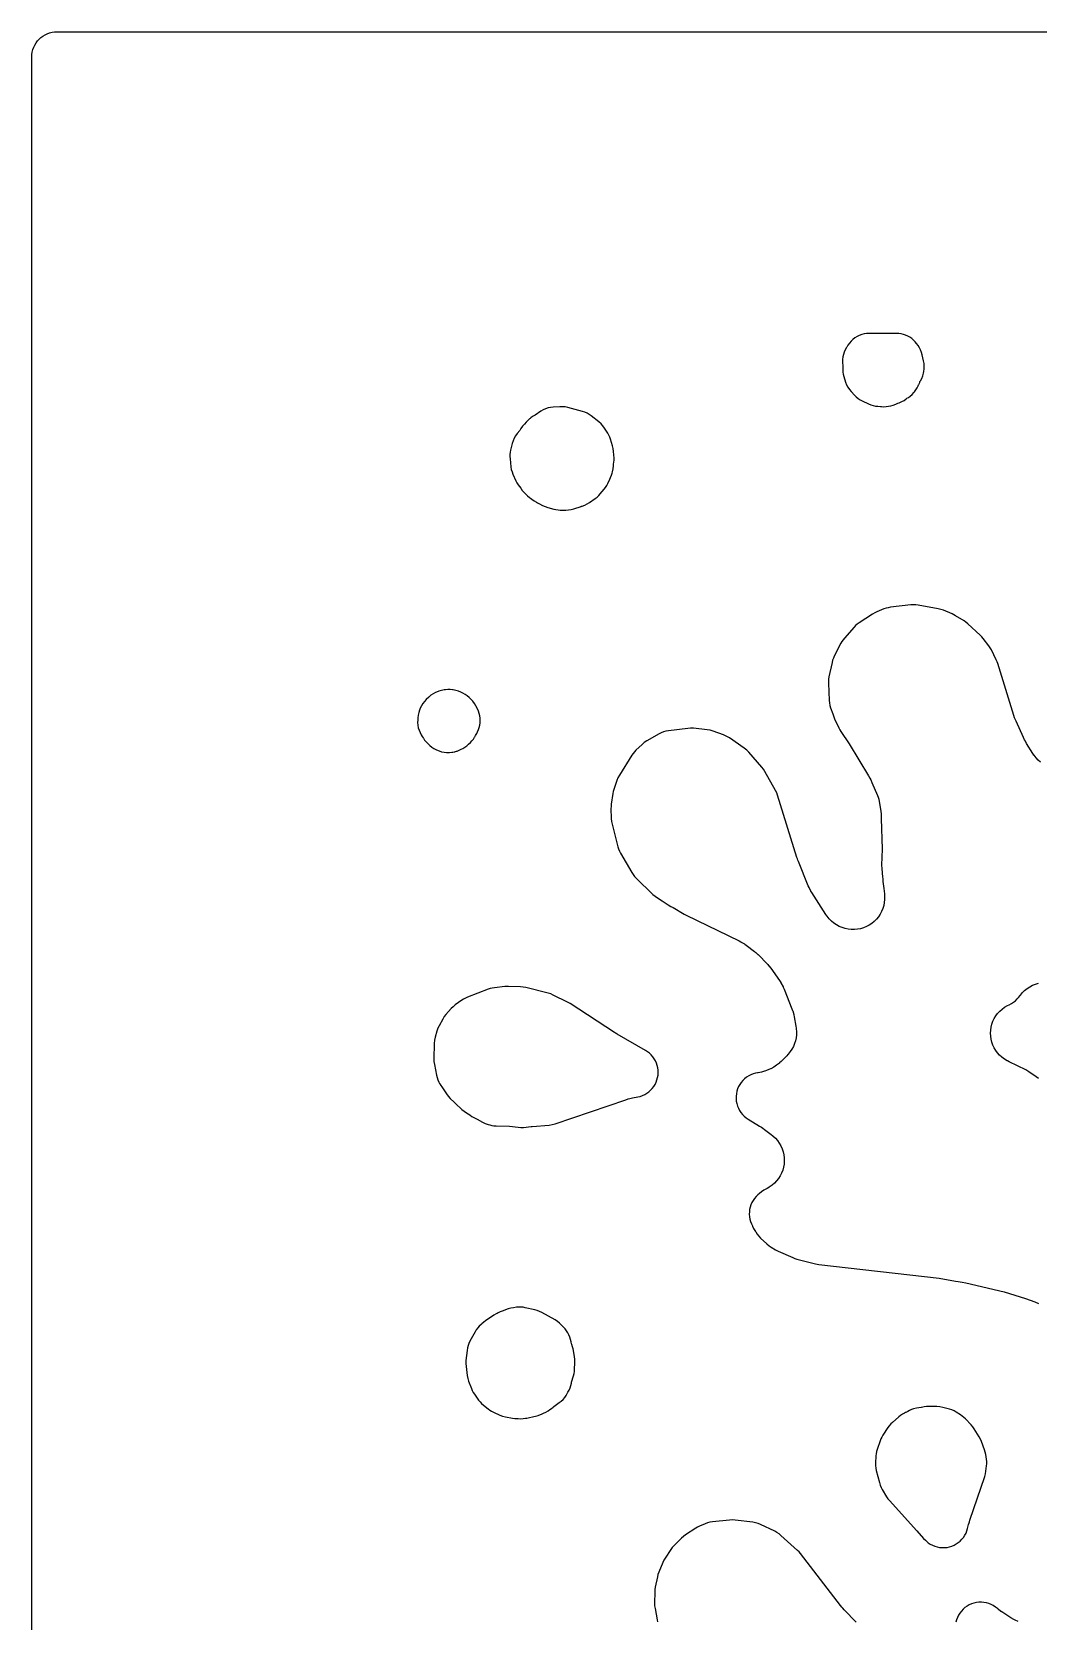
# Model space of a CAD drawing. Header units: millimetres. Extents: x 0 to 300, y 0 to 300.
# Drawn here: x -0.1 to 100, y 142.1 to 300.1 of the extents above; entities that cross this region are included whole.
import ezdxf

# ---------------------------------------------------------------- set-up
doc = ezdxf.new("R2010")
doc.units = ezdxf.units.MM
doc.layers.add('CUT', color=7, linetype='CONTINUOUS')

msp = doc.modelspace()

# ---------------------------------------------------------------- linework, layer by layer
at = {"layer": 'CUT'}
for points in [[(-0.15, 2.4114), (-0.15, 297.5872), (-0.135, 297.8933), (-0.099, 298.1357), (-0.0395, 298.3734), (0.0431, 298.6041), (0.1479, 298.8256), (0.2738, 299.0358), (0.4198, 299.2326), (0.5844, 299.4142), (0.7659, 299.5787), (0.9627, 299.7247), (1.1729, 299.8507), (1.3944, 299.9554), (1.6252, 300.038), (1.8629, 300.0975), (2.1053, 300.1335), (2.1994, 300.1381), (2.4114, 300.1485), (297.5886, 300.1485)], [(100.1846, 227.4943), (99.9545, 227.697), (99.7453, 227.9212), (99.541, 228.188), (99.5224, 228.2149), (99.4222, 228.3678), (98.8028, 229.3649), (98.6799, 229.5781), (98.6012, 229.7254), (98.4925, 229.9462), (97.7599, 231.5668), (97.6716, 231.7793), (97.6161, 231.9253), (97.541, 232.1428), (95.9332, 237.3071), (95.868, 237.4909), (95.7887, 237.6691), (95.2976, 238.6656), (95.1842, 238.8709), (95.052, 239.0646), (94.4974, 239.801), (94.3491, 239.9799), (94.1848, 240.1443), (92.947, 241.273), (92.7713, 241.4191), (92.583, 241.5485), (91.7466, 242.0687), (91.5741, 242.1667), (91.3944, 242.2508), (90.5418, 242.6089), (90.2821, 242.7015), (90.0139, 242.765), (88.0253, 243.1208), (87.7828, 243.152), (87.5384, 243.1594), (87.2945, 243.1429), (85.2592, 242.9049), (85.0401, 242.8693), (84.825, 242.8145), (84.6157, 242.7408), (83.9117, 242.4573), (83.6913, 242.3558), (83.4818, 242.2334), (82.1441, 241.3626), (81.9626, 241.2326), (81.7934, 241.0869), (81.6379, 240.9267), (80.678, 239.8448), (80.545, 239.6815), (80.4262, 239.5076), (80.3225, 239.3244), (79.6722, 238.0534), (79.5805, 237.8528), (79.5068, 237.6449), (79.4517, 237.4314), (79.1439, 235.9745), (79.1091, 235.7669), (79.0919, 235.5571), (79.0924, 235.3466), (79.1682, 233.6423), (79.1914, 233.3957), (79.239, 233.1526), (79.3104, 232.9154), (79.5221, 232.3202), (79.5253, 232.3082), (79.5887, 232.1038), (79.6694, 231.9055), (79.6706, 231.9029), (79.7046, 231.8073), (79.8018, 231.5726), (79.9224, 231.3489), (79.9299, 231.3366), (80.1266, 230.9067), (80.2184, 230.726), (80.3245, 230.5534), (81.1528, 229.3202), (83.0844, 226.1353), (83.2177, 225.8962), (83.3022, 225.7307), (83.4177, 225.4825), (83.9688, 224.1759), (84.0258, 224.0325), (84.0355, 224.0066), (84.0912, 223.8366), (84.2907, 222.6054), (84.3233, 222.3484), (84.3394, 222.1734), (84.3541, 221.9149), (84.4229, 218.8577), (84.3813, 217.2522), (84.3942, 216.9255), (84.4858, 216.0562), (84.4889, 215.9199), (84.5099, 215.6481), (84.603, 214.9447), (84.6585, 214.4179), (84.6734, 214.233), (84.6752, 214.1999), (84.6772, 213.8589), (84.6484, 213.5491), (84.589, 213.2437), (84.4998, 212.9457), (84.3816, 212.6579), (84.2355, 212.3833), (84.0629, 212.1244), (83.8657, 211.8838), (83.6456, 211.6639), (83.4049, 211.4668), (83.1459, 211.2945), (82.8711, 211.1486), (82.5833, 211.0305), (82.2852, 210.9415), (81.9797, 210.8824), (81.67, 210.8537), (81.3589, 210.8558), (81.0495, 210.8887), (80.7449, 210.9519), (80.448, 211.0449), (80.1618, 211.1668), (79.889, 211.3164), (79.6323, 211.4922), (79.3943, 211.6925), (79.1772, 211.9154), (78.9646, 212.182), (78.9452, 212.2089), (78.8406, 212.3621), (77.4414, 214.5242), (77.3509, 214.6715), (77.3353, 214.6982), (77.175, 215.0045), (77.1619, 215.0325), (77.0925, 215.1909), (76.0989, 217.6092), (76.038, 217.7673), (75.9991, 217.8757), (75.9455, 218.0364), (74.0395, 224.2095), (73.9488, 224.4564), (73.8327, 224.6924), (72.7717, 226.5891), (72.6318, 226.8111), (72.4693, 227.0172), (71.1773, 228.4902), (70.9626, 228.7067), (70.7232, 228.8955), (69.2455, 229.921), (69.0614, 230.0372), (68.8679, 230.137), (68.6664, 230.2196), (67.6276, 230.5933), (67.3377, 230.6782), (67.0396, 230.7275), (65.6703, 230.8697), (65.3868, 230.883), (65.1038, 230.864), (63.1778, 230.6248), (62.9348, 230.5823), (62.6972, 230.5161), (62.4672, 230.4268), (62.2471, 230.3153), (61.0252, 229.6182), (60.7783, 229.4573), (60.552, 229.2685), (59.9401, 228.6934), (59.7914, 228.5413), (59.6562, 228.377), (59.5354, 228.2018), (58.2933, 226.2252), (58.1465, 225.9561), (58.0336, 225.6711), (57.746, 224.7903), (57.6899, 224.5908), (57.6505, 224.3873), (57.4881, 223.3115), (57.4652, 223.0973), (57.4608, 222.8819), (57.4828, 221.908), (57.5065, 221.6167), (57.564, 221.3301), (58.154, 219.0814), (58.2204, 218.8676), (58.3057, 218.6607), (58.4092, 218.4622), (59.5383, 216.5142), (59.6615, 216.3223), (59.8017, 216.1424), (59.9577, 215.9761), (61.6319, 214.3469), (61.8452, 214.1616), (62.078, 214.0016), (62.5696, 213.7031), (62.6418, 213.6409), (62.8394, 213.5016), (63.145, 213.3075), (63.4166, 213.1578), (63.6472, 213.0488), (64.7263, 212.3936), (64.9332, 212.2809), (70.2238, 209.7159), (70.3884, 209.631), (70.4174, 209.6151), (70.733, 209.4215), (70.7603, 209.4029), (70.9106, 209.2946), (71.7411, 208.6646), (71.8498, 208.5789), (71.869, 208.5631), (72.0767, 208.38), (72.0947, 208.3629), (72.1933, 208.2656), (72.9382, 207.5037), (73.0393, 207.3961), (73.057, 207.3765), (73.2461, 207.1499), (73.2622, 207.1289), (73.3499, 207.0102), (74.2239, 205.7771), (74.3479, 205.5906), (74.369, 205.5567), (74.5825, 205.1633), (74.5994, 205.1272), (74.6881, 204.9216), (75.4648, 202.9638), (75.53, 202.7866), (75.5408, 202.7546), (75.6441, 202.3915), (75.6516, 202.3587), (75.6894, 202.1736), (75.8572, 201.2314), (75.8844, 201.0538), (75.8885, 201.022), (75.915, 200.6929), (75.9104, 200.3917), (75.877, 200.0923), (75.815, 199.7975), (75.7252, 199.51), (75.6082, 199.2324), (75.4653, 198.9673), (75.2976, 198.717), (75.0884, 198.4616), (75.0669, 198.4378), (74.9434, 198.3073), (74.3751, 197.735), (74.2366, 197.6025), (74.2113, 197.5795), (73.9388, 197.3562), (73.6708, 197.1789), (73.3587, 197.0156), (73.3276, 197.0013), (73.1514, 196.9257), (72.9309, 196.8377), (72.7662, 196.7763), (72.7365, 196.7661), (72.4265, 196.6749), (72.1094, 196.6131), (72.0493, 196.6043), (72.0496, 196.6027), (71.8519, 196.5684), (71.613, 196.5021), (71.3819, 196.4124), (71.1607, 196.3003), (70.9518, 196.1668), (70.7571, 196.0133), (70.5786, 195.8413), (70.418, 195.6524), (70.2769, 195.4486), (70.1567, 195.2317), (70.0585, 195.0041), (69.9834, 194.7678), (69.932, 194.5253), (69.905, 194.2788), (69.9024, 194.0309), (69.9245, 193.7839), (69.9708, 193.5404), (70.0411, 193.3026), (70.1346, 193.073), (70.2504, 192.8538), (70.3873, 192.6471), (70.544, 192.455), (70.719, 192.2793), (70.9105, 192.1219), (71.1167, 191.9842), (72.2492, 191.3064), (72.4331, 191.1889), (72.5555, 191.1056), (72.7323, 190.9777), (73.4048, 190.4604), (73.5488, 190.3439), (73.574, 190.3224), (73.8221, 190.0892), (74.0263, 189.8552), (74.2064, 189.6022), (74.3607, 189.3326), (74.4877, 189.0491), (74.586, 188.7545), (74.6549, 188.4516), (74.6935, 188.1435), (74.7015, 187.833), (74.6789, 187.5232), (74.6258, 187.2171), (74.5427, 186.9178), (74.4306, 186.6282), (74.2904, 186.351), (74.1236, 186.089), (73.9317, 185.8448), (73.7167, 185.6206), (73.4806, 185.4188), (73.2012, 185.2242), (73.1732, 185.2066), (73.0137, 185.1123), (72.6689, 184.9195), (72.4424, 184.7765), (72.2325, 184.61), (72.064, 184.461), (71.891, 184.2925), (71.7352, 184.1081), (71.5978, 183.9095), (71.4802, 183.6986), (71.3836, 183.4773), (71.3087, 183.2477), (71.2563, 183.012), (71.2269, 182.7723), (71.2208, 182.531), (71.238, 182.2901), (71.2783, 182.052), (71.3415, 181.8189), (71.4268, 181.5931), (71.5335, 181.3764), (71.5479, 181.3504), (71.5512, 181.3424), (71.6504, 181.1268), (71.7696, 180.9216), (71.8402, 180.823), (71.8607, 180.786), (72.0004, 180.5626), (72.1627, 180.3552), (72.346, 180.166), (72.9796, 179.5775), (73.1806, 179.4096), (73.398, 179.2637), (73.8252, 179.0082), (74.096, 178.868), (75.5605, 178.2195), (75.7545, 178.1431), (75.9541, 178.0832), (77.8145, 177.6081), (78.1479, 177.5467), (90.1064, 176.1743), (91.7175, 175.8969), (91.9895, 175.8501), (92.39, 175.7812), (92.7652, 175.7166), (96.5607, 174.8259), (98.6854, 174.1526), (99.6358, 173.8145), (99.7718, 173.7631), (99.8636, 173.7264), (99.9975, 173.6698)], [(99.9864, 196.0404), (99.77, 196.2062), (99.0322, 196.7097), (98.7178, 196.8923), (97.0653, 197.6975), (96.9041, 197.7809), (96.8757, 197.7965), (96.5914, 197.9709), (96.3486, 198.1543), (96.1246, 198.3603), (95.9217, 198.587), (95.7415, 198.8323), (95.586, 199.0938), (95.4564, 199.3692), (95.3541, 199.6557), (95.2799, 199.9508), (95.2346, 200.2518), (95.2186, 200.5556), (95.232, 200.8596), (95.2747, 201.1609), (95.3464, 201.4567), (95.4405, 201.7273), (95.5687, 201.9944), (95.7313, 202.2614), (95.9196, 202.5109), (96.1318, 202.7405), (96.3657, 202.9479), (96.6191, 203.131), (96.8894, 203.2881), (97.0708, 203.3707), (97.2929, 203.4855), (97.5024, 203.6219), (97.6973, 203.7785), (97.8755, 203.9538), (97.9116, 203.9972), (98.0097, 204.1052), (98.15, 204.2921), (98.1819, 204.339), (98.3835, 204.5821), (98.6056, 204.8014), (98.8484, 204.9976), (99.1094, 205.1688), (99.386, 205.3133), (99.6757, 205.4296), (99.9754, 205.5166)], [(81.8469, 141.9545), (80.651, 143.1956), (80.5108, 143.3495), (80.4185, 143.4566), (80.287, 143.618), (76.3157, 148.7796), (76.1728, 148.9492), (76.0154, 149.1055), (74.3715, 150.599), (74.1794, 150.7569), (73.9725, 150.8949), (73.7529, 151.0116), (72.3347, 151.6775), (72.0933, 151.7758), (71.843, 151.8485), (71.5864, 151.8947), (69.8282, 152.1174), (69.5349, 152.1371), (69.2414, 152.1223), (67.5474, 151.9364), (67.304, 151.8975), (67.0657, 151.8348), (66.8347, 151.7489), (66.2703, 151.5069), (66.0763, 151.4136), (65.8909, 151.3039), (64.8874, 150.6501), (64.6775, 150.4972), (64.4845, 150.3234), (63.7254, 149.5645), (63.5597, 149.3816), (63.4129, 149.1832), (62.8494, 148.338), (62.7229, 148.1264), (62.6179, 147.9034), (62.2143, 146.9233), (62.1349, 146.7014), (62.0767, 146.473), (61.8679, 145.4535), (61.8319, 145.2249), (61.8173, 144.9939), (61.7979, 143.8404), (61.8067, 143.5843), (61.8417, 143.3303), (62.0569, 142.2011), (62.1054, 141.9948)], [(97.9691, 142.0425), (97.6791, 142.159), (97.4008, 142.3012), (97.3744, 142.3163), (97.2286, 142.4037), (96.4283, 142.9091), (96.2773, 143.0097), (96.2507, 143.0283), (95.9642, 143.2507), (95.9395, 143.2718), (95.8976, 143.3096), (95.7033, 143.4675), (95.4942, 143.6052), (95.2725, 143.7213), (95.0402, 143.8146), (94.7997, 143.8842), (94.5535, 143.9294), (94.304, 143.9498), (94.0537, 143.9451), (93.8051, 143.9155), (93.5608, 143.8611), (93.3231, 143.7825), (93.0945, 143.6806), (92.8772, 143.5563), (92.6734, 143.4109), (92.4852, 143.2458), (92.3144, 143.0628), (92.1628, 142.8636), (92.0319, 142.6502), (91.9229, 142.4248), (91.8371, 142.1896), (91.7752, 141.9471)]]:
    msp.add_lwpolyline(points, dxfattribs=at)
for points in [[(80.9071, 268.7651), (80.8981, 268.7471), (80.8968, 268.7453), (80.7718, 268.5262), (80.6694, 268.2955), (80.5909, 268.0557), (80.5369, 267.8092), (80.508, 267.5585), (80.5045, 267.3062), (80.5206, 266.8696), (80.5141, 266.7648), (80.5105, 266.5355), (80.5279, 266.307), (80.5661, 266.0809), (80.6249, 265.8593), (80.7988, 265.3075), (80.8961, 265.0495), (81.0212, 264.8037), (81.1726, 264.5732), (81.3484, 264.3608), (81.6871, 263.9948), (81.8561, 263.8288), (82.04, 263.6795), (82.2372, 263.5483), (82.4459, 263.4363), (83.0713, 263.1381), (83.2969, 263.0438), (83.5306, 262.9719), (83.7702, 262.9233), (84.0134, 262.8982), (84.2563, 262.8852), (84.3696, 262.8684), (84.602, 262.8558), (84.8347, 262.8649), (85.0654, 262.8955), (85.2923, 262.9475), (85.516, 263.0099), (85.7951, 263.1058), (85.9987, 263.2038), (86.1437, 263.257), (86.3859, 263.3605), (86.6159, 263.489), (86.831, 263.641), (86.8951, 263.6916), (87.0427, 263.7789), (87.2383, 263.9221), (87.4192, 264.0835), (87.5836, 264.2616), (87.6523, 264.3438), (87.7941, 264.5303), (87.9177, 264.7293), (88.0222, 264.9389), (88.0573, 265.03), (88.0791, 265.0695), (88.1703, 265.2775), (88.1983, 265.3613), (88.239, 265.4299), (88.3668, 265.6748), (88.4668, 265.9324), (88.5377, 266.1994), (88.5721, 266.3652), (88.6124, 266.6306), (88.624, 266.8989), (88.6068, 267.1668), (88.5609, 267.4314), (88.426, 268.0199), (88.3564, 268.2652), (88.2622, 268.5021), (88.1443, 268.7283), (88.0041, 268.9412), (87.8665, 269.1285), (87.7191, 269.3106), (87.5553, 269.4781), (87.3766, 269.6295), (87.1846, 269.7635), (86.9808, 269.879), (86.7671, 269.9749), (86.5453, 270.0503), (86.3175, 270.1047), (86.0856, 270.1375), (85.8516, 270.1485), (85.816, 270.1485), (83.283, 270.1485), (83.2461, 270.1485), (83.2234, 270.1485), (83.1439, 270.1485), (82.8925, 270.1359), (82.6437, 270.098), (82.4, 270.0353), (82.1638, 269.9484), (81.9376, 269.8382), (81.7235, 269.7058), (81.5239, 269.5526), (81.3407, 269.3801), (81.1757, 269.19), (81.0307, 268.9843)], [(48.219, 255.0879), (48.3497, 254.9116), (48.4824, 254.7482), (48.6411, 254.5377), (48.8269, 254.3184), (48.8609, 254.2866), (48.9835, 254.1497), (49.1607, 253.9866), (49.3528, 253.8413), (49.4668, 253.7633), (49.602, 253.6506), (49.814, 253.4921), (50.0415, 253.3568), (50.1572, 253.2961), (50.2781, 253.2213), (50.481, 253.1199), (50.5279, 253.1016), (50.6616, 253.0314), (50.9125, 252.9169), (51.1745, 252.8308), (51.7775, 252.6687), (51.9865, 252.6221), (52.1987, 252.5935), (52.4126, 252.5831), (52.9656, 252.5801), (53.2345, 252.5931), (53.5004, 252.635), (53.7603, 252.7052), (54.4833, 252.943), (54.5047, 252.9512), (54.5948, 252.9776), (54.8484, 253.0671), (55.0908, 253.1832), (55.3194, 253.3248), (55.9029, 253.731), (56.0815, 253.8677), (56.2471, 254.0199), (56.3984, 254.1864), (56.7841, 254.6512), (56.9183, 254.8284), (57.0362, 255.0169), (57.1369, 255.215), (57.3397, 255.6621), (57.4272, 255.8207), (57.5205, 256.0346), (57.5934, 256.2563), (57.6283, 256.382), (57.6906, 256.6717), (57.7182, 256.9667), (57.7228, 257.1051), (57.7272, 257.1287), (57.7561, 257.3323), (57.7683, 257.5376), (57.7635, 257.7431), (57.7419, 258.0781), (57.7418, 258.0827), (57.7413, 258.0861), (57.7202, 258.4133), (57.6852, 258.6988), (57.6177, 258.9783), (57.4236, 259.618), (57.3484, 259.8307), (57.2543, 260.0357), (57.1422, 260.2314), (56.8334, 260.7181), (56.6666, 260.9505), (56.4743, 261.1623), (56.2592, 261.3507), (55.4988, 261.9432), (55.2952, 262.0862), (55.0785, 262.2082), (54.8507, 262.308), (54.6141, 262.3848), (53.1638, 262.7765), (52.9043, 262.8321), (52.6404, 262.8597), (52.375, 262.8593), (51.7265, 262.8238), (51.4607, 262.7949), (51.1995, 262.7378), (50.9459, 262.6531), (50.7028, 262.5418), (50.4729, 262.4052), (49.9158, 262.0324), (49.8496, 261.9987), (49.663, 261.882), (49.4874, 261.7493), (49.426, 261.6938), (49.3676, 261.6503), (49.1818, 261.4804), (49.0357, 261.3168), (48.8542, 261.1376), (48.6594, 260.9215), (48.4911, 260.6842), (48.3805, 260.5073), (48.121, 260.1856), (47.9609, 259.9632), (47.8261, 259.7247), (47.7182, 259.4729), (47.6385, 259.2107), (47.4768, 258.5506), (47.4341, 258.336), (47.4103, 258.1184), (47.4057, 257.8996), (47.4201, 257.6813), (47.5086, 256.8802), (47.55, 256.6264), (47.6172, 256.3783), (47.7095, 256.1383), (48.0062, 255.4714), (48.1042, 255.2749)], [(38.7972, 229.8877), (38.9287, 229.6938), (39.0777, 229.5131), (39.243, 229.3471), (39.4592, 229.1495), (39.6428, 228.9971), (39.8399, 228.863), (40.049, 228.7482), (40.2681, 228.6539), (40.3739, 228.6142), (40.6157, 228.5373), (40.8641, 228.4853), (41.1165, 228.4587), (41.3702, 228.4578), (41.4056, 228.4595), (41.4117, 228.4595), (41.6412, 228.4808), (41.6586, 228.4841), (41.6692, 228.4851), (41.7248, 228.4965), (41.8678, 228.5232), (41.8976, 228.5317), (41.9201, 228.5363), (41.9829, 228.556), (42.0896, 228.5863), (42.131, 228.6024), (42.1644, 228.6128), (42.2221, 228.6376), (42.3046, 228.6695), (42.5028, 228.757), (42.5521, 228.7819), (42.7124, 228.8566), (42.9193, 228.9784), (43.1136, 229.1195), (43.2934, 229.2786), (43.4876, 229.4677), (43.6375, 229.6271), (43.7728, 229.799), (43.8927, 229.9821), (43.8997, 229.9939), (43.9224, 230.0374), (43.9961, 230.1451), (44.1062, 230.3425), (44.1949, 230.5198), (44.2903, 230.7354), (44.365, 230.959), (44.4183, 231.1886), (44.4497, 231.4223), (44.4589, 231.6578), (44.446, 231.8932), (44.4109, 232.1263), (44.354, 232.3551), (44.2758, 232.5775), (44.177, 232.7916), (44.0071, 233.1184), (43.8702, 233.3502), (43.7091, 233.5661), (43.5257, 233.7633), (43.3656, 233.9179), (43.1703, 234.0879), (42.9585, 234.2367), (42.7325, 234.3628), (42.5315, 234.4617), (42.2886, 234.5657), (42.036, 234.6434), (41.7766, 234.694), (41.6824, 234.7073), (41.4549, 234.7288), (41.2265, 234.7294), (40.9989, 234.7092), (40.8759, 234.6926), (40.6118, 234.6423), (40.3546, 234.5639), (40.3533, 234.5634), (40.2695, 234.5399), (40.0213, 234.4407), (40.0159, 234.4382), (39.7741, 234.3098), (39.5479, 234.1557), (39.3398, 233.9777), (39.092, 233.7411), (38.9089, 233.5465), (38.7476, 233.3335), (38.61, 233.1046), (38.4976, 232.8622), (38.429, 232.6909), (38.3441, 232.4413), (38.2859, 232.1843), (38.2551, 231.9225), (38.2541, 231.8416), (38.2356, 231.693), (38.2302, 231.4371), (38.2509, 231.1821), (38.2976, 230.9305), (38.3697, 230.685), (38.4666, 230.4481), (38.5872, 230.2224), (38.679, 230.0698), (38.7797, 229.9196)], [(41.0951, 194.5072), (41.2678, 194.2746), (41.4661, 194.0636), (41.8611, 193.6895), (41.8966, 193.6499), (41.9953, 193.5623), (42.6268, 192.964), (42.8519, 192.7747), (43.0976, 192.6131), (43.4195, 192.4275), (43.4582, 192.397), (43.6308, 192.2724), (43.8133, 192.1629), (44.0046, 192.0694), (44.1545, 192.0038), (44.6701, 191.7066), (44.9445, 191.5701), (45.2335, 191.4682), (45.4118, 191.4174), (45.617, 191.3682), (45.8257, 191.3364), (46.0363, 191.3224), (47.3797, 191.2898), (48.232, 191.1858), (48.4984, 191.1677), (48.7651, 191.1781), (49.5343, 191.2493), (49.6142, 191.252), (51.3156, 191.4063), (51.6093, 191.4506), (51.8956, 191.5295), (58.9308, 193.9249), (59.1818, 194.0007), (59.3539, 194.0462), (59.6096, 194.1042), (60.1257, 194.2026), (60.3623, 194.2597), (60.5922, 194.3396), (60.8133, 194.4414), (61.0234, 194.5643), (61.2205, 194.707), (61.4029, 194.8683), (61.5687, 195.0465), (61.7164, 195.2399), (61.8446, 195.4468), (61.952, 195.6653), (62.0377, 195.8931), (62.1009, 196.1281), (62.1409, 196.3682), (62.1573, 196.6111), (62.1501, 196.8544), (62.1192, 197.0958), (62.065, 197.3331), (61.988, 197.564), (61.8888, 197.7863), (61.7686, 197.9979), (61.6283, 198.1968), (61.4694, 198.3812), (61.2932, 198.5492), (61.1016, 198.6993), (60.8963, 198.83), (58.0696, 200.4422), (57.9715, 200.5001), (57.9055, 200.5405), (57.8092, 200.6014), (53.3951, 203.4875), (53.1449, 203.6312), (51.7213, 204.3429), (51.4692, 204.4521), (51.2066, 204.5329), (48.9938, 205.0832), (48.738, 205.1328), (48.4785, 205.1555), (47.263, 205.1983), (47.0764, 205.1979), (46.8903, 205.1836), (45.8642, 205.0659), (45.6583, 205.0336), (45.4559, 204.9842), (45.2582, 204.9181), (43.1858, 204.1279), (42.9868, 204.042), (42.796, 203.9392), (42.6149, 203.8202), (41.9664, 203.3529), (41.7528, 203.1803), (41.5594, 202.9853), (41.0472, 202.409), (40.8729, 202.1891), (40.7243, 201.9511), (40.363, 201.2926), (40.2381, 201.03), (40.1446, 200.7546), (39.9746, 200.1379), (39.9116, 199.8396), (39.8854, 199.5358), (39.8466, 197.9865), (39.8546, 197.715), (39.8919, 197.446), (40.1041, 196.357), (40.1619, 196.1215), (40.2424, 195.8926), (40.3446, 195.6727), (40.419, 195.5463), (40.4345, 195.5149), (40.5445, 195.3339), (40.6257, 195.2227)], [(44.4386, 163.8644), (44.5965, 163.6968), (44.7692, 163.5444), (45.2332, 163.1714), (45.4018, 163.0472), (45.5803, 162.9375), (45.7672, 162.8431), (46.3931, 162.5594), (46.676, 162.4513), (46.9699, 162.3782), (47.6821, 162.2463), (47.8956, 162.2162), (48.1109, 162.2047), (48.2291, 162.2085), (48.2368, 162.2075), (48.4753, 162.199), (48.7135, 162.2133), (48.9493, 162.2503), (49.0161, 162.264), (49.085, 162.2692), (49.369, 162.3072), (49.6467, 162.3775), (49.7977, 162.425), (49.958, 162.4581), (50.2074, 162.523), (50.4488, 162.6133), (50.5585, 162.6678), (50.7517, 162.74), (50.9876, 162.8578), (51.2097, 162.9998), (51.3866, 163.1266), (51.5541, 163.2305), (51.7254, 163.3582), (51.7893, 163.415), (52.3221, 163.7966), (52.5179, 163.9522), (52.6971, 164.1266), (52.858, 164.318), (52.999, 164.5245), (53.1869, 164.8316), (53.3048, 165.0477), (53.401, 165.2743), (53.4744, 165.5092), (53.5243, 165.7502), (53.5365, 165.8285), (53.7382, 166.4762), (53.7929, 166.6828), (53.8298, 166.8934), (53.8486, 167.1063), (53.8797, 167.7956), (53.8753, 168.0949), (53.8352, 168.3916), (53.687, 169.1438), (53.6349, 169.3583), (53.564, 169.5673), (53.5307, 169.6427), (53.4973, 169.8505), (53.4483, 170.0836), (53.3774, 170.311), (53.2851, 170.5307), (53.1724, 170.7405), (53.0402, 170.9387), (52.8897, 171.1233), (52.5378, 171.5155), (52.3438, 171.7091), (52.1298, 171.8804), (51.8983, 172.0272), (50.5712, 172.7701), (50.3547, 172.8779), (50.1288, 172.9643), (49.8956, 173.0284), (48.9347, 173.2433), (48.7221, 173.2812), (48.5071, 173.3007), (48.2912, 173.3016), (48.076, 173.2838), (47.7511, 173.2428), (47.487, 173.195), (47.2295, 173.119), (46.6257, 172.9052), (46.4285, 172.8257), (46.2387, 172.7298), (46.1576, 172.6798), (46.0261, 172.6179), (45.8187, 172.4945), (44.9892, 171.9455), (44.7991, 171.8063), (44.6229, 171.6499), (44.5845, 171.6087), (44.5424, 171.5772), (44.3649, 171.4151), (44.2038, 171.2368), (44.0605, 171.0438), (43.9365, 170.838), (43.4347, 169.907), (43.3315, 169.6913), (43.2493, 169.4668), (43.189, 169.2354), (43.151, 168.9993), (43.0394, 168.0037), (43.024, 167.7044), (43.0444, 167.4054), (43.1616, 166.4971), (43.2146, 166.2152), (43.2995, 165.9412), (43.573, 165.2099), (43.6574, 165.0109), (43.7587, 164.8199), (43.8761, 164.6384), (44.2968, 164.0458)], [(91.1276, 149.455), (91.363, 149.5274), (91.59, 149.6226), (91.8066, 149.7397), (92.0107, 149.8775), (92.2002, 150.0347), (92.3733, 150.2098), (92.5283, 150.4011), (92.6638, 150.6066), (92.7784, 150.8246), (92.871, 151.0527), (92.9407, 151.2889), (93.034, 151.6737), (93.0778, 151.838), (93.1101, 151.9489), (93.1613, 152.1111), (94.642, 156.4553), (94.7138, 156.7091), (94.7585, 156.9691), (94.8209, 157.4985), (94.8371, 157.7217), (94.8333, 157.9454), (94.8095, 158.168), (94.7375, 158.6408), (94.6897, 158.8772), (94.6193, 159.1079), (94.3279, 159.9206), (94.2211, 160.1737), (94.0872, 160.4135), (93.5836, 161.2095), (93.446, 161.4056), (93.2902, 161.5876), (92.7323, 162.1794), (92.5766, 162.3308), (92.4084, 162.4682), (92.2289, 162.5904), (91.8016, 162.8549), (91.5861, 162.974), (91.3598, 163.0714), (91.1251, 163.146), (90.4662, 163.3203), (90.1714, 163.3796), (89.8717, 163.4031), (89.1123, 163.4167), (88.8596, 163.4084), (88.6091, 163.3747), (88.3624, 163.3287), (88.3108, 163.3271), (88.0776, 163.2976), (87.8482, 163.2463), (87.5651, 163.1688), (87.3636, 163.1045), (87.1683, 163.0233), (86.9806, 162.926), (86.7786, 162.8101), (86.7716, 162.8056), (86.6641, 162.7554), (86.4609, 162.6488), (86.2684, 162.524), (86.0881, 162.3821), (85.4597, 161.8391), (85.2922, 161.6802), (85.14, 161.5066), (85.0046, 161.3197), (84.5077, 160.563), (84.3978, 160.379), (84.3042, 160.1863), (84.2273, 159.9862), (83.9479, 159.1536), (83.8864, 158.939), (83.8443, 158.7198), (83.8219, 158.4976), (83.782, 157.7849), (83.7807, 157.5324), (83.8048, 157.281), (83.8542, 157.0334), (84.1557, 155.8393), (84.2285, 155.6016), (84.3245, 155.3723), (84.4428, 155.1537), (84.8749, 154.4421), (85.0079, 154.2448), (85.1591, 154.0611), (87.8766, 151.0621), (88.5626, 150.2951), (88.7361, 150.1194), (88.7483, 150.1094), (88.8326, 150.025), (89.023, 149.8689), (89.2278, 149.7323), (89.4451, 149.6164), (89.6727, 149.5225), (89.9084, 149.4515), (90.15, 149.404), (90.3951, 149.3805), (90.6414, 149.3812), (90.8863, 149.4061)]]:
    msp.add_lwpolyline(points, close=True, dxfattribs=at)

doc.saveas('drawing.dxf')
